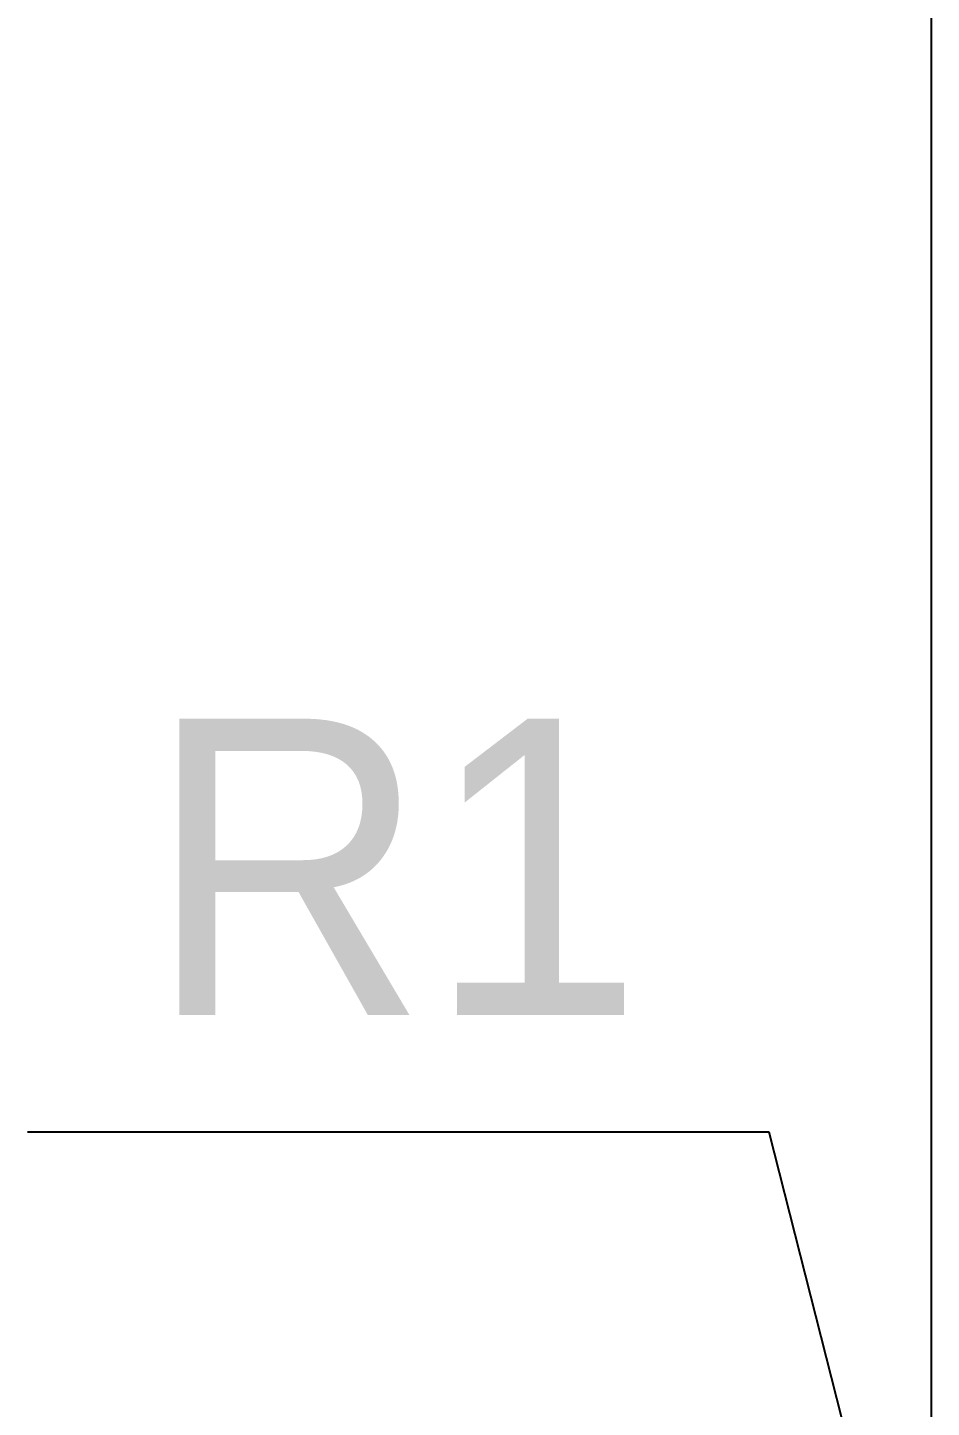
# Model space of a CAD drawing. Header units: millimetres. Extents: x 0 to 3800, y -67 to 2530.
# Drawn here: x 2168.2 to 2244.5, y 939.5 to 1056 of the extents above; entities that cross this region are included whole.
import ezdxf

# ---------------------------------------------------------------- set-up
doc = ezdxf.new("R2010")
doc.units = ezdxf.units.MM
doc.layers.add('외형선', color=3, linetype='Continuous')
doc.layers.add('치수선', color=7, linetype='Continuous')
doc.styles.add('____', font='')
doc.styles.add('타이틀', font='H2GTRM.TTF', dxfattribs={"height": 25})
doc.styles.get('____').set_extended_font_data('굴림')
doc.dimstyles.new('MSADIM', dxfattribs={"dimtxt": 33, "dimasz": 17, "dimexe": 10, "dimexo": 7.5, "dimgap": 10, "dimtad": 0, "dimtih": 1, "dimtoh": 1, "dimdec": 0, "dimzin": 1, "dimdsep": 46, "dimtxsty": '____', "dimcen": 11.25, "dimadec": 0, "dimazin": 0, "dimtfac": 1, "dimtdec": 0, "dimtix": 1, "dimtmove": 0, "dimatfit": 3, "dimfxl": 1, "dimtolj": 1, "dimtzin": 1, "dimarcsym": 0})

msp = doc.modelspace()

# ---------------------------------------------------------------- linework, layer by layer
at = {"layer": '외형선', "linetype": 'Continuous'}
msp.add_line((2244.52, 257.8), (2244.52, 1103.39), dxfattribs=at)

# ---------------------------------------------------------------- texts
at = {"layer": '치수선', "linetype": 'Continuous', "insert": (2178.36, 997.63), "char_height": 25, "width": 248.9925, "attachment_point": 1, "line_spacing_factor": 0.963855, "style": '타이틀'}
msp.add_mtext('\\A1;R1', dxfattribs=at)

# ---------------------------------------------------------------- leaders
at = {"layer": '치수선', "linetype": 'Continuous'}
msp.add_leader([(2244.51, 909.06), (2230.82, 962.73), (2168.24, 962.73)], dimstyle='MSADIM', override={"dimtxt": 25}, dxfattribs=at)

doc.saveas('drawing.dxf')
